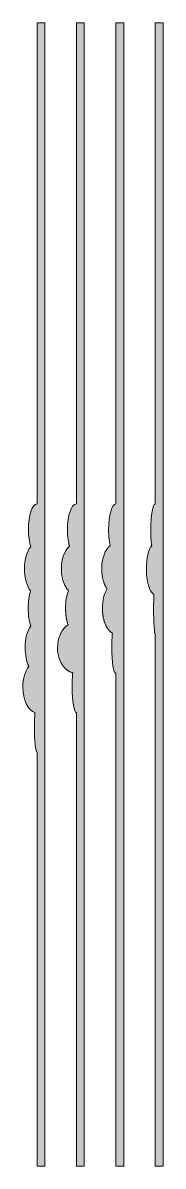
# Model space of a CAD drawing. Header units: inches. Extents: x 14 to 586, y 8 to 572.
# Drawn here: x 517 to 586, y 8 to 572 of the extents above; entities that cross this region are included whole.
import ezdxf

# ---------------------------------------------------------------- set-up
doc = ezdxf.new("R2010")
doc.units = ezdxf.units.IN
doc.header["$MEASUREMENT"] = 0
doc.layers.add('Layer 1', color=7, linetype='Continuous')

# ---------------------------------------------------------------- blocks, each defined once
blk = doc.blocks.new('block 2')
at = {"layer": 'Layer 1', "true_color": 0xff0000}
h = blk.add_hatch(color=1, dxfattribs=at)
h.dxf.hatch_style = 2
edge = h.paths.add_edge_path()
edge.add_spline(control_points=[(523.98, 334.65), (521.65, 334.65), (519.76, 329), (519.76, 322.03), (519.76, 318.76), (520.17, 315.77), (520.86, 313.53), (519.02, 311.34), (517.78, 307.27), (517.78, 302.62), (517.78, 298), (519, 293.96), (520.82, 291.76), (520.11, 289.51), (519.68, 286.51), (519.68, 283.21), (519.68, 279.82), (520.13, 276.75), (520.87, 274.49), (519.22, 272.26), (518.12, 268.3), (518.12, 263.79), (518.12, 260.2), (518.82, 256.95), (519.94, 254.65), (518.17, 252.37), (517.02, 248.62), (517.02, 244.38), (517.02, 238.05), (519.58, 232.82), (522.93, 231.9), (522.8, 229.91), (522.73, 227.53), (522.73, 224.96), (522.73, 217.99), (523.29, 212.34), (523.98, 212.34), (523.98, 212.34), (523.98, 8.5), (523.98, 8.5), (523.98, 8.5), (527.86, 8.5), (527.86, 8.5), (527.86, 8.5), (527.86, 571.5), (527.86, 571.5), (527.86, 571.5), (523.98, 571.5), (523.98, 571.5), (523.98, 571.5), (523.98, 334.65), (523.98, 334.65)], knot_values=[0, 0, 0, 0, 1, 1, 1, 2, 2, 2, 3, 3, 3, 4, 4, 4, 5, 5, 5, 6, 6, 6, 7, 7, 7, 8, 8, 8, 9, 9, 9, 10, 10, 10, 11, 11, 11, 12, 12, 12, 13, 13, 13, 14, 14, 14, 15, 15, 15, 16, 16, 16, 17, 17, 17, 17], degree=3, periodic=1)
h = blk.add_hatch(color=1, dxfattribs=at)
h.dxf.hatch_style = 2
edge = h.paths.add_edge_path()
edge.add_spline(control_points=[(543.4, 571.5), (543.4, 571.5), (543.4, 571.5), (543.4, 571.5), (543.4, 571.5), (543.4, 392.89), (543.4, 392.89), (543.37, 392.89), (543.36, 387.24), (543.36, 380.27), (543.36, 373.3), (543.37, 367.66), (543.4, 367.66), (543.4, 367.66), (543.4, 334.65), (543.4, 334.65), (540.94, 334.65), (538.94, 329), (538.94, 322.03), (538.94, 321.62), (538.95, 321.21), (538.96, 320.8), (538.97, 320.67), (538.98, 320.54), (538.98, 320.41), (539, 320.14), (539.01, 319.87), (539.03, 319.61), (539.04, 319.46), (539.05, 319.3), (539.06, 319.15), (539.08, 318.92), (539.1, 318.68), (539.13, 318.45), (539.14, 318.29), (539.16, 318.14), (539.18, 317.99), (539.21, 317.77), (539.23, 317.55), (539.26, 317.34), (539.29, 317.18), (539.31, 317.03), (539.33, 316.88), (539.37, 316.68), (539.4, 316.47), (539.44, 316.27), (539.46, 316.12), (539.49, 315.98), (539.52, 315.84), (539.56, 315.64), (539.6, 315.44), (539.64, 315.25), (539.67, 315.12), (539.7, 314.98), (539.73, 314.85), (539.78, 314.66), (539.84, 314.47), (539.89, 314.28), (539.92, 314.16), (539.95, 314.05), (539.98, 313.93), (539.99, 313.91), (540, 313.88), (540.01, 313.85), (537.61, 311.75), (535.97, 307.51), (535.97, 302.62), (535.97, 302.62), (535.97, 302.61), (535.97, 302.61), (535.97, 302.1), (536, 301.6), (536.03, 301.1), (536.04, 300.95), (536.06, 300.8), (536.07, 300.65), (536.1, 300.3), (536.14, 299.95), (536.19, 299.61), (536.22, 299.45), (536.24, 299.3), (536.26, 299.15), (536.33, 298.76), (536.4, 298.39), (536.49, 298.02), (536.51, 297.93), (536.52, 297.85), (536.54, 297.77), (536.65, 297.32), (536.78, 296.89), (536.91, 296.48), (536.95, 296.36), (536.99, 296.26), (537.03, 296.15), (537.14, 295.84), (537.25, 295.54), (537.38, 295.26), (537.43, 295.13), (537.48, 295.01), (537.54, 294.88), (537.67, 294.6), (537.81, 294.33), (537.95, 294.06), (538, 293.97), (538.04, 293.88), (538.1, 293.79), (538.29, 293.45), (538.5, 293.13), (538.71, 292.83), (538.76, 292.77), (538.81, 292.72), (538.85, 292.66), (539.03, 292.42), (539.21, 292.2), (539.4, 292), (539.43, 291.96), (539.46, 291.91), (539.5, 291.88), (538.59, 289.62), (538.03, 286.56), (538.03, 283.21), (538.03, 282.79), (538.04, 282.39), (538.05, 281.98), (538.06, 281.85), (538.07, 281.73), (538.08, 281.6), (538.09, 281.33), (538.11, 281.06), (538.13, 280.79), (538.14, 280.64), (538.16, 280.5), (538.17, 280.35), (538.2, 280.11), (538.22, 279.87), (538.25, 279.64), (538.27, 279.49), (538.29, 279.34), (538.31, 279.19), (538.34, 278.97), (538.38, 278.74), (538.41, 278.53), (538.44, 278.38), (538.46, 278.23), (538.49, 278.09), (538.53, 277.87), (538.58, 277.66), (538.62, 277.45), (538.65, 277.32), (538.68, 277.18), (538.71, 277.05), (538.76, 276.83), (538.82, 276.63), (538.88, 276.42), (538.91, 276.3), (538.94, 276.18), (538.97, 276.07), (539.04, 275.83), (539.11, 275.61), (539.19, 275.39), (539.21, 275.31), (539.24, 275.23), (539.26, 275.15), (539.27, 275.14), (539.27, 275.13), (539.28, 275.12), (536.19, 273.06), (534.07, 268.76), (534.07, 263.79), (534.07, 263.38), (534.09, 262.97), (534.12, 262.57), (534.12, 262.44), (534.14, 262.31), (534.15, 262.18), (534.18, 261.91), (534.21, 261.65), (534.24, 261.38), (534.27, 261.23), (534.29, 261.08), (534.32, 260.93), (534.36, 260.7), (534.4, 260.46), (534.45, 260.23), (534.49, 260.08), (534.52, 259.92), (534.56, 259.77), (534.62, 259.55), (534.67, 259.33), (534.74, 259.12), (534.78, 258.97), (534.83, 258.82), (534.87, 258.68), (534.95, 258.46), (535.02, 258.25), (535.1, 258.04), (535.15, 257.91), (535.2, 257.77), (535.26, 257.64), (535.35, 257.42), (535.44, 257.21), (535.54, 257.01), (535.6, 256.89), (535.65, 256.77), (535.71, 256.66), (535.83, 256.42), (535.96, 256.19), (536.09, 255.96), (536.13, 255.89), (536.17, 255.81), (536.22, 255.74), (536.4, 255.45), (536.59, 255.16), (536.78, 254.89), (536.83, 254.83), (536.89, 254.77), (536.94, 254.7), (537.09, 254.5), (537.25, 254.31), (537.41, 254.12), (537.49, 254.03), (537.57, 253.95), (537.65, 253.86), (537.79, 253.71), (537.94, 253.56), (538.09, 253.42), (538.18, 253.34), (538.27, 253.26), (538.37, 253.17), (538.51, 253.05), (538.66, 252.93), (538.81, 252.81), (538.91, 252.73), (539.01, 252.66), (539.12, 252.59), (539.27, 252.48), (539.42, 252.38), (539.58, 252.29), (539.69, 252.22), (539.79, 252.16), (539.9, 252.1), (540.06, 252.01), (540.23, 251.93), (540.4, 251.85), (540.51, 251.8), (540.61, 251.75), (540.72, 251.71), (540.9, 251.63), (541.09, 251.57), (541.29, 251.51), (541.38, 251.48), (541.47, 251.44), (541.57, 251.42), (541.59, 251.41), (541.6, 251.4), (541.62, 251.4), (541.4, 249.39), (541.26, 246.98), (541.26, 244.38), (541.26, 237.41), (542.22, 231.76), (543.4, 231.76), (543.4, 231.76), (543.4, 198.76), (543.4, 198.76), (543.37, 198.76), (543.36, 193.11), (543.36, 186.14), (543.36, 179.17), (543.37, 173.52), (543.4, 173.52), (543.4, 173.52), (543.4, 8.5), (543.4, 8.5), (543.4, 8.5), (547.28, 8.5), (547.28, 8.5), (547.28, 8.5), (547.28, 8.5), (547.28, 8.5), (547.28, 8.5), (547.28, 571.5), (547.28, 571.5), (547.28, 571.5), (547.28, 571.5), (547.28, 571.5), (547.28, 571.5), (543.4, 571.5), (543.4, 571.5)], knot_values=[0, 0, 0, 0, 1, 1, 1, 2, 2, 2, 3, 3, 3, 4, 4, 4, 5, 5, 5, 6, 6, 6, 7, 7, 7, 8, 8, 8, 9, 9, 9, 10, 10, 10, 11, 11, 11, 12, 12, 12, 13, 13, 13, 14, 14, 14, 15, 15, 15, 16, 16, 16, 17, 17, 17, 18, 18, 18, 19, 19, 19, 20, 20, 20, 21, 21, 21, 22, 22, 22, 23, 23, 23, 24, 24, 24, 25, 25, 25, 26, 26, 26, 27, 27, 27, 28, 28, 28, 29, 29, 29, 30, 30, 30, 31, 31, 31, 32, 32, 32, 33, 33, 33, 34, 34, 34, 35, 35, 35, 36, 36, 36, 37, 37, 37, 38, 38, 38, 39, 39, 39, 40, 40, 40, 41, 41, 41, 42, 42, 42, 43, 43, 43, 44, 44, 44, 45, 45, 45, 46, 46, 46, 47, 47, 47, 48, 48, 48, 49, 49, 49, 50, 50, 50, 51, 51, 51, 52, 52, 52, 53, 53, 53, 54, 54, 54, 55, 55, 55, 56, 56, 56, 57, 57, 57, 58, 58, 58, 59, 59, 59, 60, 60, 60, 61, 61, 61, 62, 62, 62, 63, 63, 63, 64, 64, 64, 65, 65, 65, 66, 66, 66, 67, 67, 67, 68, 68, 68, 69, 69, 69, 70, 70, 70, 71, 71, 71, 72, 72, 72, 73, 73, 73, 74, 74, 74, 75, 75, 75, 76, 76, 76, 77, 77, 77, 78, 78, 78, 79, 79, 79, 80, 80, 80, 81, 81, 81, 82, 82, 82, 83, 83, 83, 84, 84, 84, 85, 85, 85, 86, 86, 86, 87, 87, 87, 88, 88, 88, 89, 89, 89, 90, 90, 90, 91, 91, 91, 92, 92, 92, 93, 93, 93, 94, 94, 94, 95, 95, 95, 96, 96, 96, 96], degree=3, periodic=1)
h = blk.add_hatch(color=1, dxfattribs=at)
h.dxf.hatch_style = 2
edge = h.paths.add_edge_path()
edge.add_spline(control_points=[(562.81, 571.5), (562.81, 571.5), (562.81, 571.5), (562.81, 571.5), (562.81, 571.5), (562.81, 334.65), (562.81, 334.65), (560.83, 334.65), (559.23, 329), (559.23, 322.03), (559.23, 321.36), (559.25, 320.7), (559.28, 320.06), (559.28, 319.95), (559.29, 319.84), (559.29, 319.73), (559.33, 319.12), (559.37, 318.53), (559.43, 317.95), (559.44, 317.84), (559.45, 317.73), (559.46, 317.62), (559.52, 317.04), (559.59, 316.48), (559.68, 315.94), (559.68, 315.89), (559.69, 315.84), (559.7, 315.79), (559.79, 315.27), (559.88, 314.78), (559.98, 314.32), (559.99, 314.27), (560, 314.22), (560.01, 314.18), (557.56, 312.22), (555.84, 307.78), (555.84, 302.62), (555.84, 302.61), (555.84, 302.61), (555.84, 302.6), (555.84, 302.14), (555.86, 301.68), (555.89, 301.23), (555.9, 301.08), (555.91, 300.93), (555.93, 300.78), (555.95, 300.48), (555.98, 300.18), (556.01, 299.88), (556.03, 299.71), (556.06, 299.54), (556.08, 299.37), (556.12, 299.1), (556.17, 298.84), (556.21, 298.58), (556.25, 298.41), (556.28, 298.24), (556.32, 298.07), (556.37, 297.82), (556.43, 297.57), (556.49, 297.33), (556.53, 297.17), (556.57, 297.01), (556.62, 296.85), (556.69, 296.61), (556.76, 296.37), (556.84, 296.14), (556.89, 295.99), (556.93, 295.85), (556.98, 295.71), (557.08, 295.45), (557.18, 295.21), (557.28, 294.96), (557.32, 294.86), (557.36, 294.75), (557.41, 294.65), (557.56, 294.31), (557.72, 293.99), (557.89, 293.68), (557.92, 293.63), (557.95, 293.59), (557.98, 293.55), (558.12, 293.29), (558.27, 293.04), (558.43, 292.81), (558.45, 292.79), (558.46, 292.76), (558.47, 292.74), (557.07, 290.43), (556.19, 287.01), (556.19, 283.21), (556.19, 283.2), (556.19, 283.2), (556.19, 283.19), (556.19, 282.79), (556.2, 282.4), (556.22, 282.01), (556.22, 281.88), (556.24, 281.75), (556.24, 281.62), (556.26, 281.35), (556.28, 281.09), (556.31, 280.83), (556.32, 280.69), (556.34, 280.54), (556.36, 280.4), (556.38, 280.16), (556.42, 279.92), (556.45, 279.69), (556.47, 279.55), (556.5, 279.4), (556.52, 279.26), (556.56, 279.03), (556.61, 278.79), (556.65, 278.56), (556.68, 278.44), (556.71, 278.31), (556.73, 278.18), (556.8, 277.91), (556.86, 277.65), (556.94, 277.39), (556.96, 277.31), (556.97, 277.23), (557, 277.16), (557.09, 276.83), (557.19, 276.51), (557.3, 276.2), (557.33, 276.11), (557.37, 276.03), (557.4, 275.95), (557.48, 275.72), (557.57, 275.5), (557.66, 275.29), (557.7, 275.18), (557.75, 275.08), (557.8, 274.97), (557.88, 274.79), (557.96, 274.61), (558.05, 274.44), (558.1, 274.33), (558.16, 274.23), (558.21, 274.13), (558.3, 273.97), (558.4, 273.81), (558.49, 273.65), (558.55, 273.56), (558.6, 273.47), (558.66, 273.38), (558.77, 273.21), (558.88, 273.06), (558.99, 272.9), (559.04, 272.84), (559.09, 272.77), (559.14, 272.71), (559.3, 272.5), (559.47, 272.3), (559.64, 272.12), (559.67, 272.09), (559.7, 272.07), (559.73, 272.04), (559.87, 271.89), (560.03, 271.75), (560.18, 271.62), (560.24, 271.57), (560.31, 271.53), (560.37, 271.48), (560.5, 271.39), (560.62, 271.3), (560.75, 271.22), (560.82, 271.17), (560.89, 271.13), (560.97, 271.09), (561.03, 271.06), (561.09, 271.02), (561.15, 270.98), (560.92, 268.94), (560.79, 266.46), (560.79, 263.79), (560.79, 256.82), (561.7, 251.17), (562.81, 251.17), (562.81, 251.17), (562.81, 237.58), (562.81, 237.58), (562.79, 237.58), (562.77, 231.93), (562.77, 224.96), (562.77, 217.99), (562.79, 212.34), (562.81, 212.34), (562.81, 212.34), (562.81, 8.5), (562.81, 8.5), (562.81, 8.5), (566.69, 8.5), (566.69, 8.5), (566.69, 8.5), (566.69, 8.5), (566.69, 8.5), (566.69, 8.5), (566.69, 571.5), (566.69, 571.5), (566.69, 571.5), (566.69, 571.5), (566.69, 571.5), (566.69, 571.5), (562.81, 571.5), (562.81, 571.5)], knot_values=[0, 0, 0, 0, 1, 1, 1, 2, 2, 2, 3, 3, 3, 4, 4, 4, 5, 5, 5, 6, 6, 6, 7, 7, 7, 8, 8, 8, 9, 9, 9, 10, 10, 10, 11, 11, 11, 12, 12, 12, 13, 13, 13, 14, 14, 14, 15, 15, 15, 16, 16, 16, 17, 17, 17, 18, 18, 18, 19, 19, 19, 20, 20, 20, 21, 21, 21, 22, 22, 22, 23, 23, 23, 24, 24, 24, 25, 25, 25, 26, 26, 26, 27, 27, 27, 28, 28, 28, 29, 29, 29, 30, 30, 30, 31, 31, 31, 32, 32, 32, 33, 33, 33, 34, 34, 34, 35, 35, 35, 36, 36, 36, 37, 37, 37, 38, 38, 38, 39, 39, 39, 40, 40, 40, 41, 41, 41, 42, 42, 42, 43, 43, 43, 44, 44, 44, 45, 45, 45, 46, 46, 46, 47, 47, 47, 48, 48, 48, 49, 49, 49, 50, 50, 50, 51, 51, 51, 52, 52, 52, 53, 53, 53, 54, 54, 54, 55, 55, 55, 56, 56, 56, 57, 57, 57, 58, 58, 58, 59, 59, 59, 60, 60, 60, 61, 61, 61, 62, 62, 62, 63, 63, 63, 64, 64, 64, 65, 65, 65, 66, 66, 66, 67, 67, 67, 68, 68, 68, 69, 69, 69, 69], degree=3, periodic=1)
h = blk.add_hatch(color=1, dxfattribs=at)
h.dxf.hatch_style = 2
edge = h.paths.add_edge_path()
edge.add_spline(control_points=[(586.11, 571.5), (586.11, 571.5), (582.22, 571.5), (582.22, 571.5), (582.22, 571.5), (582.22, 571.5), (582.22, 571.5), (582.22, 571.5), (582.22, 373.48), (582.22, 373.48), (582.2, 373.48), (582.19, 367.83), (582.19, 360.86), (582.19, 353.89), (582.2, 348.24), (582.22, 348.24), (582.22, 348.24), (582.22, 334.65), (582.22, 334.65), (580.98, 334.65), (579.98, 329), (579.98, 322.03), (579.98, 322.03), (579.98, 322.03), (579.98, 322.02), (579.98, 321.35), (579.99, 320.7), (580.01, 320.06), (580.01, 319.95), (580.01, 319.84), (580.02, 319.73), (580.04, 319.12), (580.06, 318.53), (580.1, 317.96), (580.11, 317.84), (580.11, 317.73), (580.12, 317.62), (580.16, 317.04), (580.2, 316.48), (580.26, 315.94), (580.26, 315.89), (580.27, 315.84), (580.27, 315.79), (580.33, 315.27), (580.38, 314.79), (580.45, 314.32), (580.45, 314.28), (580.46, 314.22), (580.47, 314.18), (578.92, 312.23), (577.85, 307.79), (577.85, 302.62), (577.85, 302.2), (577.85, 301.79), (577.87, 301.39), (577.87, 301.25), (577.88, 301.12), (577.89, 300.98), (577.9, 300.71), (577.91, 300.45), (577.93, 300.18), (577.94, 300.03), (577.95, 299.88), (577.97, 299.73), (577.98, 299.49), (578, 299.25), (578.03, 299.02), (578.04, 298.86), (578.06, 298.71), (578.08, 298.55), (578.11, 298.34), (578.13, 298.12), (578.16, 297.9), (578.19, 297.75), (578.21, 297.6), (578.23, 297.45), (578.27, 297.24), (578.3, 297.04), (578.34, 296.84), (578.36, 296.69), (578.39, 296.54), (578.42, 296.4), (578.46, 296.2), (578.5, 296.01), (578.54, 295.82), (578.57, 295.68), (578.6, 295.54), (578.63, 295.41), (578.68, 295.22), (578.73, 295.04), (578.78, 294.86), (578.81, 294.73), (578.84, 294.61), (578.88, 294.49), (578.93, 294.3), (578.99, 294.13), (579.05, 293.95), (579.08, 293.85), (579.11, 293.74), (579.15, 293.64), (579.22, 293.44), (579.29, 293.26), (579.37, 293.07), (579.39, 293), (579.42, 292.93), (579.45, 292.86), (579.55, 292.62), (579.66, 292.38), (579.77, 292.17), (579.79, 292.12), (579.82, 292.09), (579.84, 292.04), (579.93, 291.87), (580.02, 291.71), (580.11, 291.56), (580.16, 291.49), (580.2, 291.44), (580.24, 291.37), (580.32, 291.26), (580.4, 291.15), (580.48, 291.05), (580.53, 290.98), (580.58, 290.93), (580.63, 290.87), (580.71, 290.79), (580.78, 290.7), (580.86, 290.63), (580.92, 290.58), (580.97, 290.53), (581.03, 290.49), (581.11, 290.43), (581.18, 290.37), (581.26, 290.31), (581.32, 290.28), (581.38, 290.24), (581.44, 290.21), (581.48, 290.19), (581.52, 290.16), (581.56, 290.15), (581.47, 288.15), (581.42, 285.77), (581.42, 283.21), (581.42, 276.24), (581.78, 270.59), (582.22, 270.59), (582.22, 270.59), (582.22, 8.5), (582.22, 8.5), (582.22, 8.5), (586.11, 8.5), (586.11, 8.5), (586.11, 8.5), (586.11, 8.5), (586.11, 8.5), (586.11, 8.5), (586.11, 571.5), (586.11, 571.5), (586.11, 571.5), (586.11, 571.5), (586.11, 571.5)], knot_values=[0, 0, 0, 0, 1, 1, 1, 2, 2, 2, 3, 3, 3, 4, 4, 4, 5, 5, 5, 6, 6, 6, 7, 7, 7, 8, 8, 8, 9, 9, 9, 10, 10, 10, 11, 11, 11, 12, 12, 12, 13, 13, 13, 14, 14, 14, 15, 15, 15, 16, 16, 16, 17, 17, 17, 18, 18, 18, 19, 19, 19, 20, 20, 20, 21, 21, 21, 22, 22, 22, 23, 23, 23, 24, 24, 24, 25, 25, 25, 26, 26, 26, 27, 27, 27, 28, 28, 28, 29, 29, 29, 30, 30, 30, 31, 31, 31, 32, 32, 32, 33, 33, 33, 34, 34, 34, 35, 35, 35, 36, 36, 36, 37, 37, 37, 38, 38, 38, 39, 39, 39, 40, 40, 40, 41, 41, 41, 42, 42, 42, 43, 43, 43, 44, 44, 44, 45, 45, 45, 46, 46, 46, 47, 47, 47, 48, 48, 48, 49, 49, 49, 50, 50, 50, 51, 51, 51, 52, 52, 52, 53, 53, 53, 53], degree=3, periodic=1)
at = {"layer": 'Layer 1', "lineweight": 0}
for points, knots in [([(523.98, 334.65), (521.65, 334.65), (519.76, 329), (519.76, 322.03), (519.76, 318.76), (520.17, 315.77), (520.86, 313.53), (519.02, 311.34), (517.78, 307.27), (517.78, 302.62), (517.78, 298), (519, 293.96), (520.82, 291.76), (520.11, 289.51), (519.68, 286.51), (519.68, 283.21), (519.68, 279.82), (520.13, 276.75), (520.87, 274.49), (519.22, 272.26), (518.12, 268.3), (518.12, 263.79), (518.12, 260.2), (518.82, 256.95), (519.94, 254.65), (518.17, 252.37), (517.02, 248.62), (517.02, 244.38), (517.02, 238.05), (519.58, 232.82), (522.93, 231.9), (522.8, 229.91), (522.73, 227.53), (522.73, 224.96), (522.73, 217.99), (523.29, 212.34), (523.98, 212.34), (523.98, 212.34), (523.98, 8.5), (523.98, 8.5), (523.98, 8.5), (527.86, 8.5), (527.86, 8.5), (527.86, 8.5), (527.86, 571.5), (527.86, 571.5), (527.86, 571.5), (523.98, 571.5), (523.98, 571.5), (523.98, 571.5), (523.98, 334.65), (523.98, 334.65)], [0, 0, 0, 0, 1, 1, 1, 2, 2, 2, 3, 3, 3, 4, 4, 4, 5, 5, 5, 6, 6, 6, 7, 7, 7, 8, 8, 8, 9, 9, 9, 10, 10, 10, 11, 11, 11, 12, 12, 12, 13, 13, 13, 14, 14, 14, 15, 15, 15, 16, 16, 16, 17, 17, 17, 17]), ([(543.4, 571.5), (543.4, 571.5), (543.4, 571.5), (543.4, 571.5), (543.4, 571.5), (543.4, 392.89), (543.4, 392.89), (543.37, 392.89), (543.36, 387.24), (543.36, 380.27), (543.36, 373.3), (543.37, 367.66), (543.4, 367.66), (543.4, 367.66), (543.4, 334.65), (543.4, 334.65), (540.94, 334.65), (538.94, 329), (538.94, 322.03), (538.94, 321.62), (538.95, 321.21), (538.96, 320.8), (538.97, 320.67), (538.98, 320.54), (538.98, 320.41), (539, 320.14), (539.01, 319.87), (539.03, 319.61), (539.04, 319.46), (539.05, 319.3), (539.06, 319.15), (539.08, 318.92), (539.1, 318.68), (539.13, 318.45), (539.14, 318.29), (539.16, 318.14), (539.18, 317.99), (539.21, 317.77), (539.23, 317.55), (539.26, 317.34), (539.29, 317.18), (539.31, 317.03), (539.33, 316.88), (539.37, 316.68), (539.4, 316.47), (539.44, 316.27), (539.46, 316.12), (539.49, 315.98), (539.52, 315.84), (539.56, 315.64), (539.6, 315.44), (539.64, 315.25), (539.67, 315.12), (539.7, 314.98), (539.73, 314.85), (539.78, 314.66), (539.84, 314.47), (539.89, 314.28), (539.92, 314.16), (539.95, 314.05), (539.98, 313.93), (539.99, 313.91), (540, 313.88), (540.01, 313.85), (537.61, 311.75), (535.97, 307.51), (535.97, 302.62), (535.97, 302.62), (535.97, 302.61), (535.97, 302.61), (535.97, 302.1), (536, 301.6), (536.03, 301.1), (536.04, 300.95), (536.06, 300.8), (536.07, 300.65), (536.1, 300.3), (536.14, 299.95), (536.19, 299.61), (536.22, 299.45), (536.24, 299.3), (536.26, 299.15), (536.33, 298.76), (536.4, 298.39), (536.49, 298.02), (536.51, 297.93), (536.52, 297.85), (536.54, 297.77), (536.65, 297.32), (536.78, 296.89), (536.91, 296.48), (536.95, 296.36), (536.99, 296.26), (537.03, 296.15), (537.14, 295.84), (537.25, 295.54), (537.38, 295.26), (537.43, 295.13), (537.48, 295.01), (537.54, 294.88), (537.67, 294.6), (537.81, 294.33), (537.95, 294.06), (538, 293.97), (538.04, 293.88), (538.1, 293.79), (538.29, 293.45), (538.5, 293.13), (538.71, 292.83), (538.76, 292.77), (538.81, 292.72), (538.85, 292.66), (539.03, 292.42), (539.21, 292.2), (539.4, 292), (539.43, 291.96), (539.46, 291.91), (539.5, 291.88), (538.59, 289.62), (538.03, 286.56), (538.03, 283.21), (538.03, 282.79), (538.04, 282.39), (538.05, 281.98), (538.06, 281.85), (538.07, 281.73), (538.08, 281.6), (538.09, 281.33), (538.11, 281.06), (538.13, 280.79), (538.14, 280.64), (538.16, 280.5), (538.17, 280.35), (538.2, 280.11), (538.22, 279.87), (538.25, 279.64), (538.27, 279.49), (538.29, 279.34), (538.31, 279.19), (538.34, 278.97), (538.38, 278.74), (538.41, 278.53), (538.44, 278.38), (538.46, 278.23), (538.49, 278.09), (538.53, 277.87), (538.58, 277.66), (538.62, 277.45), (538.65, 277.32), (538.68, 277.18), (538.71, 277.05), (538.76, 276.83), (538.82, 276.63), (538.88, 276.42), (538.91, 276.3), (538.94, 276.18), (538.97, 276.07), (539.04, 275.83), (539.11, 275.61), (539.19, 275.39), (539.21, 275.31), (539.24, 275.23), (539.26, 275.15), (539.27, 275.14), (539.27, 275.13), (539.28, 275.12), (536.19, 273.06), (534.07, 268.76), (534.07, 263.79), (534.07, 263.38), (534.09, 262.97), (534.12, 262.57), (534.12, 262.44), (534.14, 262.31), (534.15, 262.18), (534.18, 261.91), (534.21, 261.65), (534.24, 261.38), (534.27, 261.23), (534.29, 261.08), (534.32, 260.93), (534.36, 260.7), (534.4, 260.46), (534.45, 260.23), (534.49, 260.08), (534.52, 259.92), (534.56, 259.77), (534.62, 259.55), (534.67, 259.33), (534.74, 259.12), (534.78, 258.97), (534.83, 258.82), (534.87, 258.68), (534.95, 258.46), (535.02, 258.25), (535.1, 258.04), (535.15, 257.91), (535.2, 257.77), (535.26, 257.64), (535.35, 257.42), (535.44, 257.21), (535.54, 257.01), (535.6, 256.89), (535.65, 256.77), (535.71, 256.66), (535.83, 256.42), (535.96, 256.19), (536.09, 255.96), (536.13, 255.89), (536.17, 255.81), (536.22, 255.74), (536.4, 255.45), (536.59, 255.16), (536.78, 254.89), (536.83, 254.83), (536.89, 254.77), (536.94, 254.7), (537.09, 254.5), (537.25, 254.31), (537.41, 254.12), (537.49, 254.03), (537.57, 253.95), (537.65, 253.86), (537.79, 253.71), (537.94, 253.56), (538.09, 253.42), (538.18, 253.34), (538.27, 253.26), (538.37, 253.17), (538.51, 253.05), (538.66, 252.93), (538.81, 252.81), (538.91, 252.73), (539.01, 252.66), (539.12, 252.59), (539.27, 252.48), (539.42, 252.38), (539.58, 252.29), (539.69, 252.22), (539.79, 252.16), (539.9, 252.1), (540.06, 252.01), (540.23, 251.93), (540.4, 251.85), (540.51, 251.8), (540.61, 251.75), (540.72, 251.71), (540.9, 251.63), (541.09, 251.57), (541.29, 251.51), (541.38, 251.48), (541.47, 251.44), (541.57, 251.42), (541.59, 251.41), (541.6, 251.4), (541.62, 251.4), (541.4, 249.39), (541.26, 246.98), (541.26, 244.38), (541.26, 237.41), (542.22, 231.76), (543.4, 231.76), (543.4, 231.76), (543.4, 198.76), (543.4, 198.76), (543.37, 198.76), (543.36, 193.11), (543.36, 186.14), (543.36, 179.17), (543.37, 173.52), (543.4, 173.52), (543.4, 173.52), (543.4, 8.5), (543.4, 8.5), (543.4, 8.5), (547.28, 8.5), (547.28, 8.5), (547.28, 8.5), (547.28, 8.5), (547.28, 8.5), (547.28, 8.5), (547.28, 571.5), (547.28, 571.5), (547.28, 571.5), (547.28, 571.5), (547.28, 571.5), (547.28, 571.5), (543.4, 571.5), (543.4, 571.5)], [0, 0, 0, 0, 1, 1, 1, 2, 2, 2, 3, 3, 3, 4, 4, 4, 5, 5, 5, 6, 6, 6, 7, 7, 7, 8, 8, 8, 9, 9, 9, 10, 10, 10, 11, 11, 11, 12, 12, 12, 13, 13, 13, 14, 14, 14, 15, 15, 15, 16, 16, 16, 17, 17, 17, 18, 18, 18, 19, 19, 19, 20, 20, 20, 21, 21, 21, 22, 22, 22, 23, 23, 23, 24, 24, 24, 25, 25, 25, 26, 26, 26, 27, 27, 27, 28, 28, 28, 29, 29, 29, 30, 30, 30, 31, 31, 31, 32, 32, 32, 33, 33, 33, 34, 34, 34, 35, 35, 35, 36, 36, 36, 37, 37, 37, 38, 38, 38, 39, 39, 39, 40, 40, 40, 41, 41, 41, 42, 42, 42, 43, 43, 43, 44, 44, 44, 45, 45, 45, 46, 46, 46, 47, 47, 47, 48, 48, 48, 49, 49, 49, 50, 50, 50, 51, 51, 51, 52, 52, 52, 53, 53, 53, 54, 54, 54, 55, 55, 55, 56, 56, 56, 57, 57, 57, 58, 58, 58, 59, 59, 59, 60, 60, 60, 61, 61, 61, 62, 62, 62, 63, 63, 63, 64, 64, 64, 65, 65, 65, 66, 66, 66, 67, 67, 67, 68, 68, 68, 69, 69, 69, 70, 70, 70, 71, 71, 71, 72, 72, 72, 73, 73, 73, 74, 74, 74, 75, 75, 75, 76, 76, 76, 77, 77, 77, 78, 78, 78, 79, 79, 79, 80, 80, 80, 81, 81, 81, 82, 82, 82, 83, 83, 83, 84, 84, 84, 85, 85, 85, 86, 86, 86, 87, 87, 87, 88, 88, 88, 89, 89, 89, 90, 90, 90, 91, 91, 91, 92, 92, 92, 93, 93, 93, 94, 94, 94, 95, 95, 95, 96, 96, 96, 96]), ([(562.81, 571.5), (562.81, 571.5), (562.81, 571.5), (562.81, 571.5), (562.81, 571.5), (562.81, 334.65), (562.81, 334.65), (560.83, 334.65), (559.23, 329), (559.23, 322.03), (559.23, 321.36), (559.25, 320.7), (559.28, 320.06), (559.28, 319.95), (559.29, 319.84), (559.29, 319.73), (559.33, 319.12), (559.37, 318.53), (559.43, 317.95), (559.44, 317.84), (559.45, 317.73), (559.46, 317.62), (559.52, 317.04), (559.59, 316.48), (559.68, 315.94), (559.68, 315.89), (559.69, 315.84), (559.7, 315.79), (559.79, 315.27), (559.88, 314.78), (559.98, 314.32), (559.99, 314.27), (560, 314.22), (560.01, 314.18), (557.56, 312.22), (555.84, 307.78), (555.84, 302.62), (555.84, 302.61), (555.84, 302.61), (555.84, 302.6), (555.84, 302.14), (555.86, 301.68), (555.89, 301.23), (555.9, 301.08), (555.91, 300.93), (555.93, 300.78), (555.95, 300.48), (555.98, 300.18), (556.01, 299.88), (556.03, 299.71), (556.06, 299.54), (556.08, 299.37), (556.12, 299.1), (556.17, 298.84), (556.21, 298.58), (556.25, 298.41), (556.28, 298.24), (556.32, 298.07), (556.37, 297.82), (556.43, 297.57), (556.49, 297.33), (556.53, 297.17), (556.57, 297.01), (556.62, 296.85), (556.69, 296.61), (556.76, 296.37), (556.84, 296.14), (556.89, 295.99), (556.93, 295.85), (556.98, 295.71), (557.08, 295.45), (557.18, 295.21), (557.28, 294.96), (557.32, 294.86), (557.36, 294.75), (557.41, 294.65), (557.56, 294.31), (557.72, 293.99), (557.89, 293.68), (557.92, 293.63), (557.95, 293.59), (557.98, 293.55), (558.12, 293.29), (558.27, 293.04), (558.43, 292.81), (558.45, 292.79), (558.46, 292.76), (558.47, 292.74), (557.07, 290.43), (556.19, 287.01), (556.19, 283.21), (556.19, 283.2), (556.19, 283.2), (556.19, 283.19), (556.19, 282.79), (556.2, 282.4), (556.22, 282.01), (556.22, 281.88), (556.24, 281.75), (556.24, 281.62), (556.26, 281.35), (556.28, 281.09), (556.31, 280.83), (556.32, 280.69), (556.34, 280.54), (556.36, 280.4), (556.38, 280.16), (556.42, 279.92), (556.45, 279.69), (556.47, 279.55), (556.5, 279.4), (556.52, 279.26), (556.56, 279.03), (556.61, 278.79), (556.65, 278.56), (556.68, 278.44), (556.71, 278.31), (556.73, 278.18), (556.8, 277.91), (556.86, 277.65), (556.94, 277.39), (556.96, 277.31), (556.97, 277.23), (557, 277.16), (557.09, 276.83), (557.19, 276.51), (557.3, 276.2), (557.33, 276.11), (557.37, 276.03), (557.4, 275.95), (557.48, 275.72), (557.57, 275.5), (557.66, 275.29), (557.7, 275.18), (557.75, 275.08), (557.8, 274.97), (557.88, 274.79), (557.96, 274.61), (558.05, 274.44), (558.1, 274.33), (558.16, 274.23), (558.21, 274.13), (558.3, 273.97), (558.4, 273.81), (558.49, 273.65), (558.55, 273.56), (558.6, 273.47), (558.66, 273.38), (558.77, 273.21), (558.88, 273.06), (558.99, 272.9), (559.04, 272.84), (559.09, 272.77), (559.14, 272.71), (559.3, 272.5), (559.47, 272.3), (559.64, 272.12), (559.67, 272.09), (559.7, 272.07), (559.73, 272.04), (559.87, 271.89), (560.03, 271.75), (560.18, 271.62), (560.24, 271.57), (560.31, 271.53), (560.37, 271.48), (560.5, 271.39), (560.62, 271.3), (560.75, 271.22), (560.82, 271.17), (560.89, 271.13), (560.97, 271.09), (561.03, 271.06), (561.09, 271.02), (561.15, 270.98), (560.92, 268.94), (560.79, 266.46), (560.79, 263.79), (560.79, 256.82), (561.7, 251.17), (562.81, 251.17), (562.81, 251.17), (562.81, 237.58), (562.81, 237.58), (562.79, 237.58), (562.77, 231.93), (562.77, 224.96), (562.77, 217.99), (562.79, 212.34), (562.81, 212.34), (562.81, 212.34), (562.81, 8.5), (562.81, 8.5), (562.81, 8.5), (566.69, 8.5), (566.69, 8.5), (566.69, 8.5), (566.69, 8.5), (566.69, 8.5), (566.69, 8.5), (566.69, 571.5), (566.69, 571.5), (566.69, 571.5), (566.69, 571.5), (566.69, 571.5), (566.69, 571.5), (562.81, 571.5), (562.81, 571.5)], [0, 0, 0, 0, 1, 1, 1, 2, 2, 2, 3, 3, 3, 4, 4, 4, 5, 5, 5, 6, 6, 6, 7, 7, 7, 8, 8, 8, 9, 9, 9, 10, 10, 10, 11, 11, 11, 12, 12, 12, 13, 13, 13, 14, 14, 14, 15, 15, 15, 16, 16, 16, 17, 17, 17, 18, 18, 18, 19, 19, 19, 20, 20, 20, 21, 21, 21, 22, 22, 22, 23, 23, 23, 24, 24, 24, 25, 25, 25, 26, 26, 26, 27, 27, 27, 28, 28, 28, 29, 29, 29, 30, 30, 30, 31, 31, 31, 32, 32, 32, 33, 33, 33, 34, 34, 34, 35, 35, 35, 36, 36, 36, 37, 37, 37, 38, 38, 38, 39, 39, 39, 40, 40, 40, 41, 41, 41, 42, 42, 42, 43, 43, 43, 44, 44, 44, 45, 45, 45, 46, 46, 46, 47, 47, 47, 48, 48, 48, 49, 49, 49, 50, 50, 50, 51, 51, 51, 52, 52, 52, 53, 53, 53, 54, 54, 54, 55, 55, 55, 56, 56, 56, 57, 57, 57, 58, 58, 58, 59, 59, 59, 60, 60, 60, 61, 61, 61, 62, 62, 62, 63, 63, 63, 64, 64, 64, 65, 65, 65, 66, 66, 66, 67, 67, 67, 68, 68, 68, 69, 69, 69, 69]), ([(586.11, 571.5), (586.11, 571.5), (582.22, 571.5), (582.22, 571.5), (582.22, 571.5), (582.22, 571.5), (582.22, 571.5), (582.22, 571.5), (582.22, 373.48), (582.22, 373.48), (582.2, 373.48), (582.19, 367.83), (582.19, 360.86), (582.19, 353.89), (582.2, 348.24), (582.22, 348.24), (582.22, 348.24), (582.22, 334.65), (582.22, 334.65), (580.98, 334.65), (579.98, 329), (579.98, 322.03), (579.98, 322.03), (579.98, 322.03), (579.98, 322.02), (579.98, 321.35), (579.99, 320.7), (580.01, 320.06), (580.01, 319.95), (580.01, 319.84), (580.02, 319.73), (580.04, 319.12), (580.06, 318.53), (580.1, 317.96), (580.11, 317.84), (580.11, 317.73), (580.12, 317.62), (580.16, 317.04), (580.2, 316.48), (580.26, 315.94), (580.26, 315.89), (580.27, 315.84), (580.27, 315.79), (580.33, 315.27), (580.38, 314.79), (580.45, 314.32), (580.45, 314.28), (580.46, 314.22), (580.47, 314.18), (578.92, 312.23), (577.85, 307.79), (577.85, 302.62), (577.85, 302.2), (577.85, 301.79), (577.87, 301.39), (577.87, 301.25), (577.88, 301.12), (577.89, 300.98), (577.9, 300.71), (577.91, 300.45), (577.93, 300.18), (577.94, 300.03), (577.95, 299.88), (577.97, 299.73), (577.98, 299.49), (578, 299.25), (578.03, 299.02), (578.04, 298.86), (578.06, 298.71), (578.08, 298.55), (578.11, 298.34), (578.13, 298.12), (578.16, 297.9), (578.19, 297.75), (578.21, 297.6), (578.23, 297.45), (578.27, 297.24), (578.3, 297.04), (578.34, 296.84), (578.36, 296.69), (578.39, 296.54), (578.42, 296.4), (578.46, 296.2), (578.5, 296.01), (578.54, 295.82), (578.57, 295.68), (578.6, 295.54), (578.63, 295.41), (578.68, 295.22), (578.73, 295.04), (578.78, 294.86), (578.81, 294.73), (578.84, 294.61), (578.88, 294.49), (578.93, 294.3), (578.99, 294.13), (579.05, 293.95), (579.08, 293.85), (579.11, 293.74), (579.15, 293.64), (579.22, 293.44), (579.29, 293.26), (579.37, 293.07), (579.39, 293), (579.42, 292.93), (579.45, 292.86), (579.55, 292.62), (579.66, 292.38), (579.77, 292.17), (579.79, 292.12), (579.82, 292.09), (579.84, 292.04), (579.93, 291.87), (580.02, 291.71), (580.11, 291.56), (580.16, 291.49), (580.2, 291.44), (580.24, 291.37), (580.32, 291.26), (580.4, 291.15), (580.48, 291.05), (580.53, 290.98), (580.58, 290.93), (580.63, 290.87), (580.71, 290.79), (580.78, 290.7), (580.86, 290.63), (580.92, 290.58), (580.97, 290.53), (581.03, 290.49), (581.11, 290.43), (581.18, 290.37), (581.26, 290.31), (581.32, 290.28), (581.38, 290.24), (581.44, 290.21), (581.48, 290.19), (581.52, 290.16), (581.56, 290.15), (581.47, 288.15), (581.42, 285.77), (581.42, 283.21), (581.42, 276.24), (581.78, 270.59), (582.22, 270.59), (582.22, 270.59), (582.22, 8.5), (582.22, 8.5), (582.22, 8.5), (586.11, 8.5), (586.11, 8.5), (586.11, 8.5), (586.11, 8.5), (586.11, 8.5), (586.11, 8.5), (586.11, 571.5), (586.11, 571.5), (586.11, 571.5), (586.11, 571.5), (586.11, 571.5)], [0, 0, 0, 0, 1, 1, 1, 2, 2, 2, 3, 3, 3, 4, 4, 4, 5, 5, 5, 6, 6, 6, 7, 7, 7, 8, 8, 8, 9, 9, 9, 10, 10, 10, 11, 11, 11, 12, 12, 12, 13, 13, 13, 14, 14, 14, 15, 15, 15, 16, 16, 16, 17, 17, 17, 18, 18, 18, 19, 19, 19, 20, 20, 20, 21, 21, 21, 22, 22, 22, 23, 23, 23, 24, 24, 24, 25, 25, 25, 26, 26, 26, 27, 27, 27, 28, 28, 28, 29, 29, 29, 30, 30, 30, 31, 31, 31, 32, 32, 32, 33, 33, 33, 34, 34, 34, 35, 35, 35, 36, 36, 36, 37, 37, 37, 38, 38, 38, 39, 39, 39, 40, 40, 40, 41, 41, 41, 42, 42, 42, 43, 43, 43, 44, 44, 44, 45, 45, 45, 46, 46, 46, 47, 47, 47, 48, 48, 48, 49, 49, 49, 50, 50, 50, 51, 51, 51, 52, 52, 52, 53, 53, 53, 53])]:
    blk.add_open_spline(points, degree=3, knots=knots, dxfattribs=at)

msp = doc.modelspace()

# ---------------------------------------------------------------- block references
at = {"layer": 'Layer 1'}
msp.add_blockref('block 2', (0, 0), dxfattribs=at)

doc.saveas('drawing.dxf')
